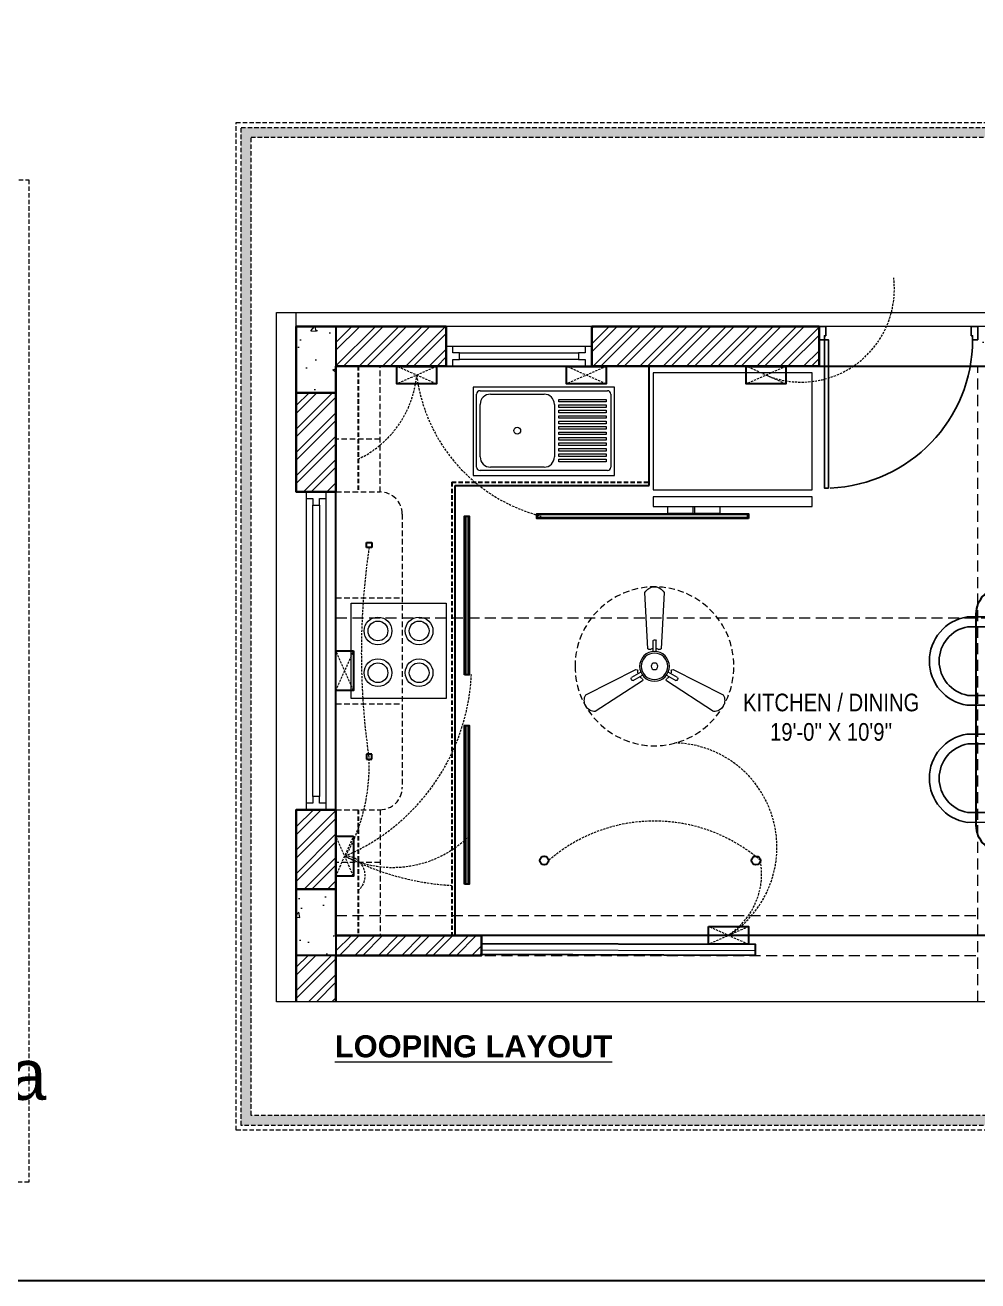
# Model space of a CAD drawing. Header units: millimetres. Extents: x 56222 to 3066687, y -650199 to -121287.
# Drawn here: x 141354.9 to 141570.9, y -185767.3 to -185482.7 of the extents above; entities that cross this region are included whole.
import ezdxf

# ---------------------------------------------------------------- set-up
doc = ezdxf.new("R2010")
doc.units = ezdxf.units.MM
doc.header["$MEASUREMENT"] = 0
for name, pattern in [('ACAD_ISO02W100', [15, 12, -3]), ('DASHED', [0.75, 0.5, -0.25]), ('DASHED2', [0.375, 0.25, -0.125]), ('DASHEDX2', [1.5, 1, -0.5]), ('HIDDEN', [0.375, 0.25, -0.125])]:
    doc.linetypes.add(name, pattern=pattern)
for name, color, linetype in [('AR DOOR', 40, 'Continuous'), ('AR ELE-5', 134, 'Continuous'), ('AR HATCH-7', 7, 'Continuous'), ('str coll', 6, 'Continuous')]:
    doc.layers.add(name, color=color, linetype=linetype)
for name, color, linetype, lineweight in [('CENTERLINE ( COLUMN ) ~ DIM', 7, 'Continuous', 9), ('COLUMN', 1, 'Continuous', 30), ('DIM.', 250, 'Continuous', 13), ('dim05', 1, 'Continuous', 13), ('Dimension', 10, 'DASHEDX2', 20), ('el', 7, 'Continuous', 20), ('ELEC-wires', 1, 'DASHED2', 13), ('Electrical', 84, 'Continuous', 30), ('FIRST FLOOR ( DW_RAIL )', 7, 'Continuous', 9), ('FIRST FLOOR ( TEXT )', 7, 'Continuous', 9), ('FURNITURE', 32, 'Continuous', 9), ('furniture dimensions', 1, 'DASHED', 0), ('FURNITURE-1', 252, 'Continuous', 13), ('GROUND FLOOR', 7, 'Continuous', 9), ('Labelling', 1, 'Continuous', 25), ('XX~SLAB ( BEAM )~ ( DIM )', 7, 'Continuous', 9)]:
    doc.layers.add(name, color=color, linetype=linetype, lineweight=lineweight)
doc.layers.add('hatch', color=250, linetype='Continuous', lineweight=9, transparency=0.5)
doc.styles.add('KATHA', font='swissc.ttf')
doc.styles.get("Standard").update_dxf_attribs({"font": 'arial.ttf', "height": 6})
pattern_1 = [(45, (1359.917, -1487.661), (-2.65165043, 2.65165043), []), (45, (1361.685, -1487.661), (-2.65165043, 2.65165043), [])]

# ---------------------------------------------------------------- blocks, each defined once
blk = doc.blocks.new('hgwg')
at = {"layer": 'Dimension', "true_color": 0xd39e00}
h = blk.add_hatch(color=42, dxfattribs=at)
h.dxf.hatch_style = 1
h.paths.add_polyline_path([(27505.71, 45.05), (27494.27, 45.05), (27494.27, 44.9), (27505.71, 44.9)])
h = blk.add_hatch(color=42, dxfattribs=at)
h.dxf.hatch_style = 1
h.paths.add_polyline_path([(27523.3, 44.9), (27509.68, 44.9), (27509.68, 44.75), (27523.3, 44.75)])
at = {"layer": 'Dimension', "color": 42, "true_color": 0xd39e00}
for p, q in [((27494.27, 45.05), (27505.71, 45.05)), ((27494.27, 44.9), (27494.27, 45.05)), ((27494.27, 44.9), (27505.71, 44.9)), ((27505.71, 45.05), (27505.71, 44.9)), ((27509.68, 44.9), (27523.3, 44.9)), ((27509.68, 44.9), (27509.68, 44.75)), ((27523.3, 44.75), (27523.3, 44.9)), ((27509.68, 44.75), (27523.3, 44.75))]:
    blk.add_line(p, q, dxfattribs=at)
at = {"layer": 'Dimension', "color": 42, "true_color": 0xd39e00, "attachment_point": 1}
for s, width, insert, char_height in [('{\\fCinzel|b0|i0|c0|p2;\\H1.5x;M\\fAmsterdam One|b0|i0|c0|p2;\\H2x;aya}', 85.3277, (27490.17, 69.17), 6), ('{\\fCinzel|b0|i0|c0|p0;SPACE     STUDIO}', 66.129, (27494.83, 47.86), 2.5)]:
    blk.add_mtext_dynamic_manual_height_columns(s, width=width, gutter_width=30, heights=[0], dxfattribs=dict(at, insert=insert, char_height=char_height))
blk = doc.blocks.new('*U131')
for points in [[(-40, 0), (0, 0), (0, 30), (10, 30), (10, 100), (-40, 100)], [(1160, 0), (1120, 0), (1120, 30), (1110, 30), (1110, 100), (1160, 100)], [(0, 0), (0, -1120), (30, -1120), (30, 0)]]:
    blk.add_lwpolyline(points, close=True)
at = {"layer": 'AR ELE-5', "linetype": 'ByBlock', "ltscale": 15}
blk.add_arc((-1.6, 0.7), 1121.6, 272.37301, 359.96526, dxfattribs=at)
blk = doc.blocks.new('6616')
at = {"color": 242, "linetype": 'DASHED', "true_color": 0xcd2027}
for p, q in [((386784.79, -36915.77), (386775.78, -36911.78)), ((386784.79, -36911.78), (386775.78, -36915.77))]:
    blk.add_line(p, q, dxfattribs=at)
at = {"layer": 'ELEC-wires', "color": 5, "linetype": 'ByBlock', "lineweight": 30, "ltscale": 4}
blk.add_lwpolyline([(386775.78, -36911.78), (386784.79, -36911.78), (386784.79, -36915.77), (386775.78, -36915.77)], close=True, dxfattribs=at)
blk = doc.blocks.new('SD DSD')
at = {"layer": 'FURNITURE', "color": 9, "lineweight": 25, "true_color": 0xc7c8ca}
for p, q in [((3348486.7, -514623.32), (3348486.68, -514619.42)), ((3348502.23, -514619.34), (3348502.25, -514623.25)), ((3348486.7, -514623.32), (3348502.25, -514623.25)), ((3348483.69, -514625.26), (3348479.79, -514625.25)), ((3348483.69, -514625.26), (3348483.66, -514640.81)), ((3348505.76, -514625.26), (3348509.66, -514625.25)), ((3348505.76, -514625.26), (3348505.79, -514640.81)), ((3348479.75, -514640.8), (3348483.66, -514640.81)), ((3348509.7, -514640.8), (3348505.79, -514640.81)), ((3348479.75, -514651.77), (3348483.66, -514651.76)), ((3348483.69, -514667.31), (3348483.66, -514651.76)), ((3348483.69, -514667.31), (3348479.79, -514667.32)), ((3348486.7, -514669.25), (3348486.68, -514673.16)), ((3348486.7, -514669.25), (3348502.25, -514669.32)), ((3348502.23, -514673.23), (3348502.25, -514669.32))]:
    blk.add_line(p, q, dxfattribs=at)
at = {"layer": 'FURNITURE', "color": 9, "true_color": 0xc7c8ca}
for p, q in [((3348505.76, -514667.31), (3348505.79, -514651.76)), ((3348509.7, -514651.77), (3348505.79, -514651.76)), ((3348505.76, -514667.31), (3348509.66, -514667.32))]:
    blk.add_line(p, q, dxfattribs=at)
at = {"layer": 'FURNITURE', "color": 9, "lineweight": 25, "true_color": 0xc7c8ca, "flags": 128}
for points in [[(3348502.23, -514621.56), (3348504.46, -514621.55), (3348504.42, -514614.17, 0.853613), (3348484.42, -514614.22), (3348484.46, -514621.65), (3348486.68, -514621.64)], [(3348502.22, -514619.34), (3348502.23, -514621.56), (3348502.2, -514614.36, 0.835758), (3348486.65, -514614.39), (3348486.67, -514619.42), (3348486.68, -514621.64)], [(3348481.97, -514640.8), (3348481.97, -514643.02), (3348474.58, -514643.01, -0.853613), (3348474.58, -514623.01), (3348482.01, -514623.02), (3348482.01, -514625.25)], [(3348507.48, -514640.8), (3348507.48, -514643.02), (3348514.87, -514643.01, 0.853613), (3348514.87, -514623.01), (3348507.44, -514623.02), (3348507.44, -514625.25)], [(3348479.75, -514640.79), (3348481.97, -514640.8), (3348474.77, -514640.78, -0.835758), (3348474.76, -514625.23), (3348479.79, -514625.24), (3348482.01, -514625.25)], [(3348509.7, -514640.79), (3348507.48, -514640.8), (3348514.68, -514640.78, 0.835758), (3348514.69, -514625.23), (3348509.66, -514625.24), (3348507.44, -514625.25)], [(3348481.97, -514651.77), (3348481.97, -514649.55), (3348474.58, -514649.57, 0.853613), (3348474.58, -514669.57), (3348482.01, -514669.55), (3348482.01, -514667.32)], [(3348507.48, -514651.77), (3348507.48, -514649.55), (3348514.87, -514649.57, -0.853613), (3348514.87, -514669.57), (3348507.44, -514669.55), (3348507.44, -514667.32)], [(3348479.75, -514651.78), (3348481.97, -514651.77), (3348474.77, -514651.79, 0.835758), (3348474.76, -514667.34), (3348479.79, -514667.33), (3348482.01, -514667.33)], [(3348509.7, -514651.78), (3348507.48, -514651.77), (3348514.68, -514651.79, -0.835758), (3348514.69, -514667.34), (3348509.66, -514667.33), (3348507.44, -514667.33)], [(3348502.23, -514671.01), (3348504.46, -514671.02), (3348504.42, -514678.4, -0.853613), (3348484.42, -514678.36), (3348484.46, -514670.92), (3348486.68, -514670.93)], [(3348502.22, -514673.23), (3348502.23, -514671.01), (3348502.2, -514678.21, -0.835758), (3348486.65, -514678.18), (3348486.67, -514673.16), (3348486.68, -514670.93)]]:
    blk.add_lwpolyline(points, format="xyb", dxfattribs=at)
at = {"layer": 'FURNITURE', "color": 9, "lineweight": 30, "true_color": 0xc7c8ca}
blk.add_lwpolyline([(3348506.78, -514676.29), (3348482.68, -514676.29, -0.414214), (3348476.68, -514670.29), (3348476.68, -514622.29, -0.414214), (3348482.68, -514616.29), (3348506.78, -514616.29, -0.414214), (3348512.78, -514622.29), (3348512.78, -514670.29, -0.414214)], format="xyb", close=True, dxfattribs=at)
blk = doc.blocks.new('profile light')
at = {"layer": 'Electrical', "color": 152, "lineweight": 30, "true_color": 0x2776bb}
for points in [[(2936.21, 2698.23), (2900.21, 2698.23), (2900.21, 2699.29), (2936.21, 2699.29)], [(2900.31, 2699.1), (2900.31, 2698.42), (2936.12, 2698.42), (2936.12, 2699.1)], [(2900.32, 2699.08), (2900.32, 2698.44), (2936.1, 2698.44), (2936.1, 2699.08)]]:
    blk.add_lwpolyline(points, close=True, dxfattribs=at)
blk = doc.blocks.new('fan')
at = {"layer": 'Electrical', "lineweight": 15, "ltscale": 20}
for p, q in [((3300835.29, -509900.78), (3300836.47, -509923.43)), ((3300841.81, -509923.43), (3300842.99, -509900.78)), ((3300838.47, -509924.57), (3300838.47, -509920.25)), ((3300839.81, -509920.28), (3300839.81, -509924.57)), ((3300831.66, -509931.77), (3300811.45, -509942.07)), ((3300829.93, -509935.08), (3300833.64, -509932.93)), ((3300834.31, -509934.09), (3300830.57, -509936.25)), ((3300847.68, -509936.23), (3300843.97, -509934.09)), ((3300844.64, -509932.93), (3300848.38, -509935.09)), ((3300866.83, -509942.07), (3300846.62, -509931.77)), ((3300815.3, -509948.74), (3300834.33, -509936.39)), ((3300843.95, -509936.39), (3300862.98, -509948.74))]:
    blk.add_line(p, q, dxfattribs=at)
at = {"layer": 'Electrical', "linetype": 'DASHED', "lineweight": 15, "ltscale": 5}
blk.add_circle((3300839.14, -509930.53), 32, dxfattribs=at)
at = {"layer": 'Electrical', "lineweight": 15, "ltscale": 20}
for centre, major_axis, start_param, end_param in [((3300839.14, -509902.94), (3.12, 3.12), -0.272136, 1.842967), ((3300839.14, -509930.53), (4.24, -4.24), 3.14161, 9.424795), ((3300839.14, -509930.53), (3.77, -3.77), 1.749190548672175e-05, 6.283202799085073), ((3300837.1, -509923.08), (0.51, 0.51), 2.863014, 4.257784), ((3300839.14, -509926.42), (2.27, -2.27), 2.565057, 2.951308), ((3300839.13, -509920.5), (0.501, 0.501), -0.465536, 1.983618), ((3300839.14, -509926.42), (2.27, 2.27), 0.19032, 0.57657), ((3300841.18, -509923.08), (0.51, -0.51), 5.167028, 6.561799), ((3300839.14, -509930.53), (0.943, 0.943), 1.570814, 7.853999), ((3300831.67, -509932.49), (0.51, -0.51), 0.978238, 2.373008), ((3300835.59, -509932.58), (2.27, -2.27), 3.855511, 4.241762), ((3300835.59, -509932.58), (2.27, -2.27), 4.659452, 5.045703), ((3300842.69, -509932.58), (2.27, 2.27), 4.37911, 4.765361), ((3300842.69, -509932.58), (2.27, 2.27), 5.183051, 5.569301), ((3300846.61, -509932.49), (0.51, -0.51), 2.339416, 3.734186), ((3300830.46, -509935.55), (0.501, -0.501), 3.199655, 5.648809), ((3300833.71, -509936.02), (0.51, 0.51), -1.325776, 0.068994), ((3300844.57, -509936.02), (0.51, -0.51), 3.072633, 4.467404), ((3300847.83, -509935.54), (0.501, 0.501), 3.723254, 6.172408), ((3300815.25, -509944.32), (3.12, -3.12), 3.393055, 5.508159), ((3300863.03, -509944.32), (3.12, -3.12), 5.48745, 7.602554)]:
    blk.add_ellipse(centre, major_axis=major_axis, ratio=1, start_param=start_param, end_param=end_param, dxfattribs=at)

msp = doc.modelspace()

# ---------------------------------------------------------------- hatches: boundary and pattern name
at = {"layer": 'AR HATCH-7', "lineweight": 18, "true_color": 0x939598, "transparency": 33554610}
h = msp.add_hatch(dxfattribs=at)
h.set_pattern_fill('ANSI32', color=252, scale=10)
h.set_pattern_definition(pattern_1)
h.paths.add_polyline_path([(141534.87, -185551.03), (141483.37, -185551.03), (141483.37, -185560.03), (141534.87, -185560.03)])
h.paths.add_polyline_path([(141450.37, -185551.03), (141425.37, -185551.03), (141425.37, -185560.03), (141450.37, -185560.03)])
h.paths.add_polyline_path([(141425.37, -185566.03), (141416.37, -185566.03), (141416.37, -185588.53), (141425.37, -185588.53), (141425.37, -185576.53)])
h.paths.add_polyline_path([(141425.37, -185660.53), (141416.37, -185660.53), (141416.37, -185678.53), (141425.37, -185678.53)])
h.paths.add_polyline_path([(141458.37, -185642.86), (141458.37, -185633.23), (141451.9, -185633.23), (141451.9, -185642.86)], flags=9)
h.paths.add_polyline_path([(141531.59, -185684.81), (141545.48, -185684.81), (141545.48, -185672.59), (141531.59, -185672.59)], flags=9)
h.paths.add_polyline_path([(141458.58, -185685.96), (141469.41, -185685.96), (141469.41, -185678.91), (141458.58, -185678.91)], flags=9)
h.paths.add_polyline_path([(141457.02, -185659.81), (141476.82, -185659.81), (141476.82, -185647.63), (141457.02, -185647.63)], flags=9)
h.paths.add_polyline_path([(141504.07, -185636.46), (141509.19, -185636.46), (141509.19, -185629.11), (141504.07, -185629.11)], flags=9)
h.paths.add_polyline_path([(141511.79, -185628.54), (141516.9, -185628.54), (141516.9, -185621.19), (141511.79, -185621.19)], flags=9)
h.paths.add_polyline_path([(141520.42, -185636.77), (141525.8, -185636.77), (141525.8, -185629.42), (141520.42, -185629.42)], flags=9)
h.paths.add_polyline_path([(141511.64, -185644.49), (141517.03, -185644.49), (141517.03, -185637.14), (141511.64, -185637.14)], flags=9)
h.paths.add_polyline_path([(141494.93, -185668.11), (141534.28, -185668.11), (141534.28, -185653.04), (141494.93, -185653.04)], flags=9)
h.paths.add_polyline_path([(141671.21, -185577.36), (141671.21, -185567.72), (141664.73, -185567.72), (141664.73, -185577.36)], flags=9)
h.paths.add_polyline_path([(141671.17, -185602.08), (141671.17, -185590.13), (141664.69, -185590.13), (141664.69, -185602.08)], flags=9)
h.paths.add_polyline_path([(141671.17, -185623.75), (141671.17, -185611.8), (141664.69, -185611.8), (141664.69, -185623.75)], flags=9)
h.paths.add_polyline_path([(141671.17, -185645.41), (141671.17, -185633.46), (141664.69, -185633.46), (141664.69, -185645.41)], flags=9)
h.paths.add_polyline_path([(141671.17, -185674.37), (141671.17, -185664.73), (141664.69, -185664.73), (141664.69, -185674.37)], flags=9)
h.paths.add_polyline_path([(141613.73, -185645.68), (141633.54, -185645.68), (141633.54, -185633.5), (141613.73, -185633.5)], flags=9)
h.paths.add_polyline_path([(141612.95, -185674.22), (141627.87, -185674.22), (141627.87, -185667.17), (141612.95, -185667.17)], flags=9)
h = msp.add_hatch(dxfattribs=at)
h.set_pattern_fill('ANSI32', color=252, scale=10)
h.set_pattern_definition(pattern_1)
h.paths.add_polyline_path([(141458.37, -185689.03), (141425.37, -185689.03), (141425.37, -185693.53), (141458.37, -185693.53)])
h.paths.add_polyline_path([(141425.37, -185693.53), (141416.37, -185693.53), (141416.37, -185704.05), (141425.37, -185704.05)])
at = {"layer": 'Dimension', "true_color": 0xd39e00}
h = msp.add_hatch(color=42, dxfattribs=at)
h.paths.add_polyline_path([(141403.87, -185505.9), (141403.87, -185732.05), (141725.16, -185732.05), (141725.16, -185505.9)])
h.paths.add_polyline_path([(141406.12, -185508.15), (141722.9, -185508.15), (141722.9, -185729.79), (141406.12, -185729.79)], flags=16)
at = {"layer": 'FURNITURE-1', "lineweight": 18, "true_color": 0xc7c8ca, "transparency": 33554610}
h = msp.add_hatch(dxfattribs=at)
h.set_pattern_fill('AR-CONC', color=9, scale=2)
h.set_pattern_definition([(50, (1359.917, -1487.661), (14.34520365, -1.2550427), [1.5, -16.5]), (355, (1359.917, -1487.661), (-2.7750267, 15.0438427), [1.2, -13.2]), (100.4514445, (1361.113, -1487.765), (11.5701769, 13.7887998), [1.2748038, -14.0228422]), (46.1842, (1359.917, -1483.66), (21.3448266, -3.3103856), [2.25, -24.75]), (96.635635, (1361.696, -1483.937), (18.693239, 19.482372), [1.9122068, -21.0342752]), (351.184164, (1359.917, -1483.66), (18.693239, 19.482372), [1.8, -19.8]), (21, (1361.917, -1484.661), (11.93814104, -8.0523778), [1.5, -16.5]), (326, (1361.917, -1484.661), (4.8663066, 14.5030009), [1.2, -13.2]), (71.451445, (1362.912, -1485.332), (16.8044475, 6.45062306), [1.2748038, -14.0228422]), (37.5, (1359.917, -1487.661), (0.24319711, 6.65787708), [0, -13.04, 0, -13.4, 0, -13.25]), (7.5, (1359.917, -1487.661), (5.26139075, 7.88823424), [0, -7.64, 0, -12.74, 0, -5.05]), (327.5, (1355.457, -1487.661), (10.67644872, -0.45109743), [0, -5, 0, -15.6, 0, -20.7]), (317.5, (1353.457, -1487.661), (11.6637234, 2.00209965), [0, -6.5, 0, -10.36, 0, -14.7])])
h.paths.add_polyline_path([(141579.87, -185551.03), (141570.87, -185551.03), (141570.87, -185554.03), (141570.87, -185560.03), (141579.87, -185560.03)])
h.paths.add_polyline_path([(141425.37, -185551.03), (141416.37, -185551.03), (141416.37, -185566.03), (141425.37, -185566.03)])
h.paths.add_polyline_path([(141425.37, -185678.53), (141416.37, -185678.53), (141416.37, -185693.53), (141425.37, -185693.53)])

# ---------------------------------------------------------------- linework, layer by layer
at = {"layer": 'CENTERLINE ( COLUMN ) ~ DIM'}
for p, q in [((141416.37, -185566.03, 0.36), (141425.37, -185566.03, 0.36)), ((141416.37, -185588.53, 0.36), (141425.37, -185588.53, 0.36)), ((141416.37, -185660.53, 0.36), (141425.37, -185660.53, 0.36))]:
    msp.add_line(p, q, dxfattribs=at)
at = {"layer": 'COLUMN', "elevation": 0.36}
for points in [[(141416.37, -185551.03), (141425.37, -185551.03), (141425.37, -185566.03), (141416.37, -185566.03)], [(141416.37, -185678.53), (141425.37, -185678.53), (141425.37, -185693.53), (141416.37, -185693.53)]]:
    msp.add_lwpolyline(points, close=True, dxfattribs=at)
at = {"layer": 'Dimension', "color": 42, "true_color": 0xd39e00, "elevation": 0.48}
for points in [[(141402.74, -185504.77), (141726.28, -185504.77), (141726.28, -185733.17), (141402.74, -185733.17)], [(141403.87, -185505.9), (141725.16, -185505.9), (141725.16, -185732.05), (141403.87, -185732.05)], [(141406.12, -185508.15), (141722.9, -185508.15), (141722.9, -185729.79), (141406.12, -185729.79)], [(141033.98, -185517.8), (141355.74, -185517.8), (141355.74, -185744.94), (141033.98, -185744.94)]]:
    msp.add_lwpolyline(points, close=True, dxfattribs=at)
at = {"layer": 'el', "elevation": 0.36}
for points in [[(141450.37, -185560.03), (141451.87, -185560.03), (141451.87, -185558.53), (141453.37, -185558.53), (141453.37, -185557.03), (141480.37, -185557.03), (141480.37, -185558.53), (141481.87, -185558.53), (141481.87, -185560.03), (141483.37, -185560.03), (141483.37, -185555.53), (141481.87, -185555.53), (141481.87, -185557.03), (141480.37, -185557.03), (141480.37, -185558.53), (141453.37, -185558.53), (141453.37, -185557.03), (141451.87, -185557.03), (141451.87, -185555.53), (141450.37, -185555.53), (141450.37, -185560.03), (141483.37, -185560.03), (141483.37, -185555.53), (141450.37, -185555.53)], [(141423.12, -185660.53), (141423.12, -185659.03), (141421.62, -185659.03), (141421.62, -185657.53), (141420.12, -185657.53), (141420.12, -185591.53), (141421.62, -185591.53), (141421.62, -185590.03), (141423.12, -185590.03), (141423.12, -185588.53), (141418.62, -185588.53), (141418.62, -185590.03), (141420.12, -185590.03), (141420.12, -185591.53), (141421.62, -185591.53), (141421.62, -185657.53), (141420.12, -185657.53), (141420.12, -185659.03), (141418.62, -185659.03), (141418.62, -185660.53), (141423.12, -185660.53), (141423.12, -185588.53), (141418.62, -185588.53), (141418.62, -185660.53)]]:
    msp.add_lwpolyline(points, close=True, dxfattribs=at)
at = {"layer": 'Electrical', "color": 152, "lineweight": 30, "true_color": 0x2776bb, "transparency": 33554687, "elevation": 0.36}
for points in [[(141518.85, -185594.51), (141470.88, -185594.51), (141470.88, -185593.46), (141518.85, -185593.46)], [(141470.98, -185593.64), (141470.98, -185594.33), (141518.77, -185594.33), (141518.77, -185593.64)], [(141471, -185593.66), (141471, -185594.31), (141518.75, -185594.31), (141518.75, -185593.66)]]:
    msp.add_lwpolyline(points, close=True, dxfattribs=at)
at = {"layer": 'FIRST FLOOR ( DW_RAIL )', "lineweight": 0, "elevation": 0.36}
msp.add_lwpolyline([(141411.87, -185547.88), (141671.44, -185547.88), (141671.44, -185704.05), (141411.87, -185704.05)], close=True, dxfattribs=at)
at = {"layer": 'FURNITURE', "color": 3, "linetype": 'DASHEDX2', "lineweight": 30}
for p, q in [((141430.37, -185560.03, 0.36), (141430.37, -185588.53, 0.36)), ((141451.62, -185586.28, 0.36), (141496.35, -185586.28, 0.36)), ((141451.62, -185586.28, 0.36), (141451.62, -185689.03, 0.36)), ((141430.37, -185660.53, 0.36), (141430.37, -185689.03, 0.36))]:
    msp.add_line(p, q, dxfattribs=at)
at = {"layer": 'FURNITURE', "color": 9, "linetype": 'HIDDEN', "lineweight": 18, "ltscale": 5, "true_color": 0xc7c8ca}
for p, q in [((141435.37, -185588.53, 0.36), (141435.37, -185560.03, 0.36)), ((141435.37, -185576.53, 0.36), (141425.37, -185576.53, 0.36)), ((141425.37, -185576.53, 0.36), (141425.37, -185588.53, 0.36)), ((141435.37, -185588.53, 0.36), (141435.37, -185576.53, 0.36)), ((141425.37, -185588.53, 0.36), (141435.37, -185588.53, 0.36)), ((141440.37, -185593.53, 0.36), (141440.37, -185655.53, 0.36)), ((141425.37, -185612.53, 0.36), (141440.37, -185612.53, 0.36)), ((141425.37, -185636.53, 0.36), (141440.37, -185636.53, 0.36)), ((141425.37, -185660.53, 0.36), (141435.37, -185660.53, 0.36)), ((141425.37, -185660.53, 0.36), (141435.37, -185660.53, 0.36)), ((141425.37, -185672.52, 0.36), (141425.37, -185660.53, 0.36)), ((141435.37, -185660.53, 0.36), (141435.37, -185689.03, 0.36)), ((141435.37, -185660.53, 0.36), (141435.37, -185672.52, 0.36)), ((141435.37, -185672.52, 0.36), (141425.37, -185672.52, 0.36))]:
    msp.add_line(p, q, dxfattribs=at)
at = {"layer": 'FURNITURE', "color": 9, "lineweight": 30, "ltscale": 0.4, "true_color": 0xc7c8ca}
for p, q in [((141496.35, -185587.03, 0.36), (141496.35, -185560.03, 0.36)), ((141452.37, -185689.03, 0.36), (141452.37, -185587.03, 0.36)), ((141452.37, -185587.03, 0.36), (141496.35, -185587.03, 0.36))]:
    msp.add_line(p, q, dxfattribs=at)
at = {"layer": 'FURNITURE', "color": 9, "true_color": 0xc7c8ca}
for p, q in [((141488.47, -185564.81, 0.36), (141456.47, -185564.81, 0.36)), ((141456.47, -185564.81, 0.36), (141456.47, -185584.81, 0.36)), ((141488.47, -185584.81, 0.36), (141488.47, -185564.81, 0.36)), ((141457.25, -185582.9, 0.36), (141457.25, -185566.36, 0.36)), ((141458.03, -185565.58, 0.36), (141486.88, -185565.58, 0.36)), ((141460.38, -185566.36, 0.36), (141472.55, -185566.36, 0.36)), ((141475.9, -185567.54, 0.36), (141486.63, -185567.54, 0.36)), ((141475.9, -185568.13, 0.36), (141475.9, -185567.54, 0.36)), ((141486.63, -185568.13, 0.36), (141475.9, -185568.13, 0.36)), ((141486.63, -185567.54, 0.36), (141486.63, -185568.13, 0.36)), ((141487.65, -185566.36, 0.36), (141487.65, -185582.9, 0.36)), ((141458.06, -185580.58, 0.36), (141458.06, -185568.68, 0.36)), ((141474.88, -185568.68, 0.36), (141474.88, -185580.58, 0.36)), ((141475.9, -185568.77, 0.36), (141486.63, -185568.77, 0.36)), ((141475.9, -185569.36, 0.36), (141475.9, -185568.77, 0.36)), ((141486.63, -185569.36, 0.36), (141475.9, -185569.36, 0.36)), ((141475.9, -185570.01, 0.36), (141486.63, -185570.01, 0.36)), ((141475.9, -185570.6, 0.36), (141475.9, -185570.01, 0.36)), ((141486.63, -185570.6, 0.36), (141475.9, -185570.6, 0.36)), ((141486.63, -185568.77, 0.36), (141486.63, -185569.36, 0.36)), ((141486.63, -185570.01, 0.36), (141486.63, -185570.6, 0.36)), ((141475.9, -185571.25, 0.36), (141486.63, -185571.25, 0.36)), ((141475.9, -185571.83, 0.36), (141475.9, -185571.25, 0.36)), ((141486.63, -185571.83, 0.36), (141475.9, -185571.83, 0.36)), ((141475.9, -185572.48, 0.36), (141486.63, -185572.48, 0.36)), ((141475.9, -185573.07, 0.36), (141475.9, -185572.48, 0.36)), ((141486.63, -185573.07, 0.36), (141475.9, -185573.07, 0.36)), ((141475.9, -185573.72, 0.36), (141486.63, -185573.72, 0.36)), ((141475.9, -185574.3, 0.36), (141475.9, -185573.72, 0.36)), ((141486.63, -185571.25, 0.36), (141486.63, -185571.83, 0.36)), ((141486.63, -185572.48, 0.36), (141486.63, -185573.07, 0.36)), ((141486.63, -185573.72, 0.36), (141486.63, -185574.3, 0.36)), ((141486.63, -185574.3, 0.36), (141475.9, -185574.3, 0.36)), ((141475.9, -185574.95, 0.36), (141486.63, -185574.95, 0.36)), ((141475.9, -185575.54, 0.36), (141475.9, -185574.95, 0.36)), ((141486.63, -185575.54, 0.36), (141475.9, -185575.54, 0.36)), ((141475.9, -185576.19, 0.36), (141486.63, -185576.19, 0.36)), ((141475.9, -185576.78, 0.36), (141475.9, -185576.19, 0.36)), ((141486.63, -185576.78, 0.36), (141475.9, -185576.78, 0.36)), ((141486.63, -185574.95, 0.36), (141486.63, -185575.54, 0.36)), ((141486.63, -185576.19, 0.36), (141486.63, -185576.78, 0.36)), ((141475.9, -185577.42, 0.36), (141486.63, -185577.42, 0.36)), ((141475.9, -185578.01, 0.36), (141475.9, -185577.42, 0.36)), ((141486.63, -185578.01, 0.36), (141475.9, -185578.01, 0.36)), ((141475.9, -185578.66, 0.36), (141486.63, -185578.66, 0.36)), ((141475.9, -185579.25, 0.36), (141475.9, -185578.66, 0.36)), ((141486.63, -185579.25, 0.36), (141475.9, -185579.25, 0.36)), ((141486.63, -185577.42, 0.36), (141486.63, -185578.01, 0.36)), ((141486.63, -185578.66, 0.36), (141486.63, -185579.25, 0.36)), ((141475.9, -185579.9, 0.36), (141486.63, -185579.9, 0.36)), ((141475.9, -185580.48, 0.36), (141475.9, -185579.9, 0.36)), ((141486.63, -185580.48, 0.36), (141475.9, -185580.48, 0.36)), ((141475.9, -185581.13, 0.36), (141486.63, -185581.13, 0.36)), ((141475.9, -185581.72, 0.36), (141475.9, -185581.13, 0.36)), ((141486.63, -185581.72, 0.36), (141475.9, -185581.72, 0.36)), ((141486.63, -185579.9, 0.36), (141486.63, -185580.48, 0.36)), ((141486.63, -185581.13, 0.36), (141486.63, -185581.72, 0.36)), ((141456.47, -185584.81, 0.36), (141488.47, -185584.81, 0.36)), ((141486.88, -185583.67, 0.36), (141458.03, -185583.67, 0.36)), ((141472.55, -185582.9, 0.36), (141460.38, -185582.9, 0.36)), ((141450.37, -185635.31, 0.36), (141428.82, -185635.31, 0.36))]:
    msp.add_line(p, q, dxfattribs=at)
at = {"layer": 'FURNITURE', "color": 9, "linetype": 'HIDDEN', "lineweight": 0, "ltscale": 5, "true_color": 0xc7c8ca}
msp.add_line((141425.37, -185588.53, 0.36), (141435.37, -185588.53, 0.36), dxfattribs=at)
at = {"layer": 'FURNITURE', "color": 3, "lineweight": 30}
for p, q in [((141432.28, -185599.99, 0.36), (141433.49, -185599.99, 0.36)), ((141432.28, -185601.08, 0.36), (141432.28, -185599.99, 0.36)), ((141433.49, -185601.08, 0.36), (141432.28, -185601.08, 0.36)), ((141433.49, -185599.99, 0.36), (141433.49, -185601.08, 0.36)), ((141433.49, -185647.97, 0.36), (141432.28, -185647.97, 0.36)), ((141432.28, -185647.97, 0.36), (141432.28, -185649.06, 0.36)), ((141433.49, -185649.06, 0.36), (141433.49, -185647.97, 0.36)), ((141432.28, -185649.06, 0.36), (141433.49, -185649.06, 0.36))]:
    msp.add_line(p, q, dxfattribs=at)
at = {"layer": 'FURNITURE', "color": 9, "lineweight": 18, "true_color": 0xc7c8ca, "elevation": 0.36}
for points in [[(141533.3, -185588.08), (141533.3, -185561.53), (141497.3, -185561.53), (141497.3, -185588.08)], [(141533.3, -185591.85), (141533.3, -185589.63), (141497.3, -185589.63), (141497.3, -185591.85)]]:
    msp.add_lwpolyline(points, close=True, dxfattribs=at)
at = {"layer": 'FURNITURE', "color": 9, "lineweight": 18, "true_color": 0xc7c8ca, "elevation": 0.36, "flags": 128}
for points in [[(141506.25, -185591.85), (141506.25, -185593.42), (141500.62, -185593.42), (141500.62, -185591.85)], [(141512.35, -185591.85), (141512.35, -185593.42), (141506.72, -185593.42), (141506.72, -185591.85)]]:
    msp.add_lwpolyline(points, dxfattribs=at)
at = {"layer": 'FURNITURE', "color": 9, "true_color": 0xc7c8ca, "elevation": 0.36}
msp.add_lwpolyline([(141428.82, -185635.31), (141428.82, -185613.76), (141450.37, -185613.76), (141450.37, -185635.31)], dxfattribs=at)
at = {"layer": 'FURNITURE', "color": 9, "lineweight": 30, "true_color": 0xc7c8ca, "transparency": 33554687, "elevation": 0.41}
msp.add_lwpolyline([(141458.38, -185690.87), (141520.39, -185691.03), (141520.38, -185693.53), (141458.37, -185693.37), (141458.37, -185693.37)], dxfattribs=at)
at = {"layer": 'FURNITURE', "color": 9, "lineweight": 20, "true_color": 0xc7c8ca, "transparency": 33554687, "elevation": 0.41}
msp.add_lwpolyline([(141458.37, -185692.29), (141520.39, -185692.42), (141520.39, -185693.52), (141458.37, -185693.37)], close=True, dxfattribs=at)
at = {"layer": 'FURNITURE', "color": 9, "true_color": 0xc7c8ca}
for centre, radius in [((141466.47, -185574.63, 0.36), 0.762), ((141434.89, -185620.02, 0.36), 3.14), ((141434.89, -185620.02, 0.36), 2.24), ((141444.22, -185620.02, 0.36), 3.14), ((141444.22, -185620.02, 0.36), 2.24), ((141434.89, -185629.49, 0.36), 3.14), ((141434.89, -185629.49, 0.36), 2.24), ((141444.22, -185629.49, 0.36), 3.14), ((141444.22, -185629.49, 0.36), 2.24)]:
    msp.add_circle(centre, radius, dxfattribs=at)
at = {"layer": 'FURNITURE', "color": 240, "lineweight": 30, "true_color": 0xed1f24, "transparency": 33554687}
for centre in [(141472.57, -185672.03, 0.36), (141520.57, -185672.03, 0.36)]:
    msp.add_circle(centre, 1, dxfattribs=at)
at = {"layer": 'FURNITURE', "color": 9, "true_color": 0xc7c8ca}
for centre, radius, start, end in [((141458.03, -185566.36, 0.36), 0.775, 90, 180), ((141460.38, -185568.68, 0.36), 2.32, 90, 180), ((141472.55, -185568.68, 0.36), 2.32, 0, 90), ((141486.88, -185566.36, 0.36), 0.775, 0, 90), ((141460.38, -185580.58, 0.36), 2.32, 180, 270), ((141472.55, -185580.58, 0.36), 2.32, 270, 0), ((141458.03, -185582.9, 0.36), 0.775, 180, 270), ((141486.88, -185582.9, 0.36), 0.775, 270, 0)]:
    msp.add_arc(centre, radius, start, end, dxfattribs=at)
at = {"layer": 'FURNITURE', "color": 9, "linetype": 'HIDDEN', "lineweight": 18, "ltscale": 5, "true_color": 0xc7c8ca}
for centre, start, end in [((141435.37, -185593.53, 0.36), 0, 90), ((141435.37, -185655.53, 0.36), 270, 0)]:
    msp.add_arc(centre, 5, start, end, dxfattribs=at)
at = {"layer": 'furniture dimensions', "color": 9, "linetype": 'Continuous', "lineweight": 30, "true_color": 0xc7c8ca, "transparency": 33554687, "elevation": 0.36}
msp.add_lwpolyline([(141657.37, -185689.03), (141425.37, -185689.03), (141425.37, -185689.03), (141425.37, -185560.03), (141657.37, -185560.03), (141657.37, -185689.03)], dxfattribs=at)
at = {"layer": 'furniture dimensions', "lineweight": 0, "transparency": 33554687}
for centre, radius, start, end in [((141530.85, -185542.54, 0.36), 21.09, 247.752, 6.8156), ((141420.51, -185560.03, 0.36), 23.25, 295.0935, 354.9928), ((141481.11, -185557.4, 0.37), 37.73, 187.086, 255.8371), ((141595.55, -185625.07, 0.31), 164.43, 171.61, 188.39), ((141409.02, -185627.68, 0.37), 47.1, 292.915, 357.3167), ((141390.89, -185650.57, 0.34), 42.02, 330.8165, 2.0526), ((141497.57, -185699.85, 0.36), 36.75, 49.2205, 130.7795), ((141438.23, -185648.98, 0.36), 24.62, 243.7964, 314.6956), ((141427.58, -185675.46, 0.38), 4.41, 309.2777, 92.8268), ((141455.08, -185618.2, 0.38), 59.59, 242.513, 266.6686), ((141505.35, -185675.05, 0.36), 16.5, 301.0764, 10.5485)]:
    msp.add_arc(centre, radius, start, end, dxfattribs=at)
at = {"layer": 'furniture dimensions', "color": 6, "lineweight": 0, "transparency": 33554687}
msp.add_arc((141501.65, -185669.05, 0.41), 23.67, 302.4313, 88.3293, dxfattribs=at)
at = {"layer": 'GROUND FLOOR', "linetype": 'ACAD_ISO02W100', "ltscale": 0.7}
msp.add_line((141416.37, -185551.03, 0.36), (141416.37, -185547.88, 0.36), dxfattribs=at)
at = {"layer": 'GROUND FLOOR'}
for p, q in [((141671.44, -185551.03, 0.36), (141416.37, -185551.03, 0.36)), ((141534.87, -185551.03, 0.36), (141534.87, -185560.03, 0.36)), ((141425.37, -185560.03, 0.36), (141425.37, -185680.03, 0.36)), ((141534.87, -185560.03, 0.36), (141425.37, -185560.03, 0.36)), ((141425.37, -185588.53, 0.36), (141416.37, -185588.53, 0.36)), ((141425.37, -185660.53, 0.36), (141416.37, -185660.53, 0.36)), ((141458.37, -185689.03, 0.36), (141458.37, -185693.53, 0.36)), ((141425.37, -185693.53, 0.36), (141425.37, -185704.05, 0.36))]:
    msp.add_line(p, q, dxfattribs=at)
at = {"layer": 'GROUND FLOOR', "color": 1, "linetype": 'ACAD_ISO02W100', "ltscale": 0.7, "elevation": 0.36}
msp.add_lwpolyline([(141411.87, -185704.05), (141411.87, -185547.88)], dxfattribs=at)
at = {"layer": 'hatch', "lineweight": 35, "transparency": 33554687, "elevation": 0.36}
for points in [[(141450.37, -185551.03), (141416.37, -185551.03), (141416.37, -185566.03), (141425.37, -185566.03), (141425.37, -185560.03), (141450.37, -185560.03)], [(141483.37, -185551.03), (141534.87, -185551.03), (141534.87, -185560.03), (141483.37, -185560.03)], [(141425.37, -185588.53), (141416.37, -185588.53), (141416.37, -185566.03), (141425.37, -185566.03)], [(141425.37, -185678.53), (141416.37, -185678.53), (141416.37, -185660.53), (141425.37, -185660.53)]]:
    msp.add_lwpolyline(points, close=True, dxfattribs=at)
msp.add_lwpolyline([(141425.37, -185704.05), (141425.37, -185693.53), (141458.37, -185693.53), (141458.37, -185689.03), (141425.37, -185689.03), (141425.37, -185678.53), (141416.37, -185678.53), (141416.37, -185704.05)], dxfattribs=at)
at = {"layer": 'Labelling', "color": 251, "linetype": 'DASHED2', "lineweight": 0, "ltscale": 10, "true_color": 0x636466}
for p, q in [((141570.87, -185704.05, 0.36), (141570.87, -185560.03, 0.36)), ((141425.37, -185617.03, 0.36), (141657.37, -185617.03, 0.36)), ((141425.37, -185684.53, 0.36), (141570.87, -185684.53, 0.36)), ((141425.37, -185693.53, 0.36), (141570.87, -185693.53, 0.36))]:
    msp.add_line(p, q, dxfattribs=at)
at = {"layer": 'XX~SLAB ( BEAM )~ ( DIM )', "color": 3, "lineweight": 30}
msp.add_lwpolyline([(139732.46, -184966.74), (142065.68, -184966.74), (142065.68, -185767.3), (139732.46, -185767.3)], close=True, dxfattribs=at)

# ---------------------------------------------------------------- block references
at = {"layer": 'AR DOOR', "linetype": 'ByBlock', "lineweight": -2, "extrusion": (0, 0, -1), "xscale": -0.02999999999997555, "yscale": 0.02999999999997555, "zscale": -0.02999999999997555}
msp.add_blockref('*U131', (-141536.07, -185554.03, -0.36), dxfattribs=at)
at = {"layer": 'dim05', "color": 1, "lineweight": 35, "transparency": 33554687, "xscale": -0.5625052429282242, "yscale": 0.5625052429282242, "zscale": 0.5625052429282242}
msp.add_blockref('fan', (1998236.89, 101210.56, 0.36), dxfattribs=at)
at = {"layer": 'Dimension', "linetype": 'ByBlock', "transparency": 33554687, "rotation": 270}
for p in [(138756.31, -182693.78, 0.36), (138756.31, -182741.21, 0.37)]:
    msp.add_blockref('profile light', p, dxfattribs=at)
at = {"layer": 'Dimension', "color": 42, "true_color": 0xd39e00, "xscale": 0.6350632371809627, "yscale": 0.6350632371809627, "zscale": 0.6350632371809627}
msp.add_blockref('hgwg', (123870.75, -185758.77, 0.48), dxfattribs=at)
at = {"layer": 'el', "color": 1, "transparency": 33554687}
for p in [(-245336.62, -148648.28, 0.36), (-245298.17, -148648.28, 0.36), (-245257.42, -148648.28, 0.36), (-245265.94, -148775.25, 0.41)]:
    msp.add_blockref('6616', p, dxfattribs=at)
at = {"layer": 'el', "color": 1, "transparency": 33554687, "rotation": 270}
for p in [(178341.14, 201151.24, 0.36), (178341.14, 201109.22, 0.36)]:
    msp.add_blockref('6616', p, dxfattribs=at)
at = {"layer": 'str coll', "color": 9, "lineweight": 30, "true_color": 0xc7c8ca, "transparency": 33554687}
msp.add_blockref('SD DSD', (-3206906.18, 329006.17, 0.36), dxfattribs=at)

# ---------------------------------------------------------------- texts
at = {"layer": 'DIM.', "color": 1, "insert": (141425.12, -185711.64, 0.36), "char_height": 5, "attachment_point": 1}
msp.add_mtext_dynamic_manual_height_columns('{\\fArial|b1|i0|c0|p34;\\LLOOPING LAYOUT}', width=111.5588, gutter_width=1, heights=[6.47], dxfattribs=at)
at = {"layer": 'FIRST FLOOR ( TEXT )', "insert": (141537.61, -185639.59, 0.36), "char_height": 4, "attachment_point": 5, "style": 'KATHA'}
msp.add_mtext("KITCHEN / DINING\\P19'-0'' X 10'9''", dxfattribs=at)

doc.saveas('drawing.dxf')
